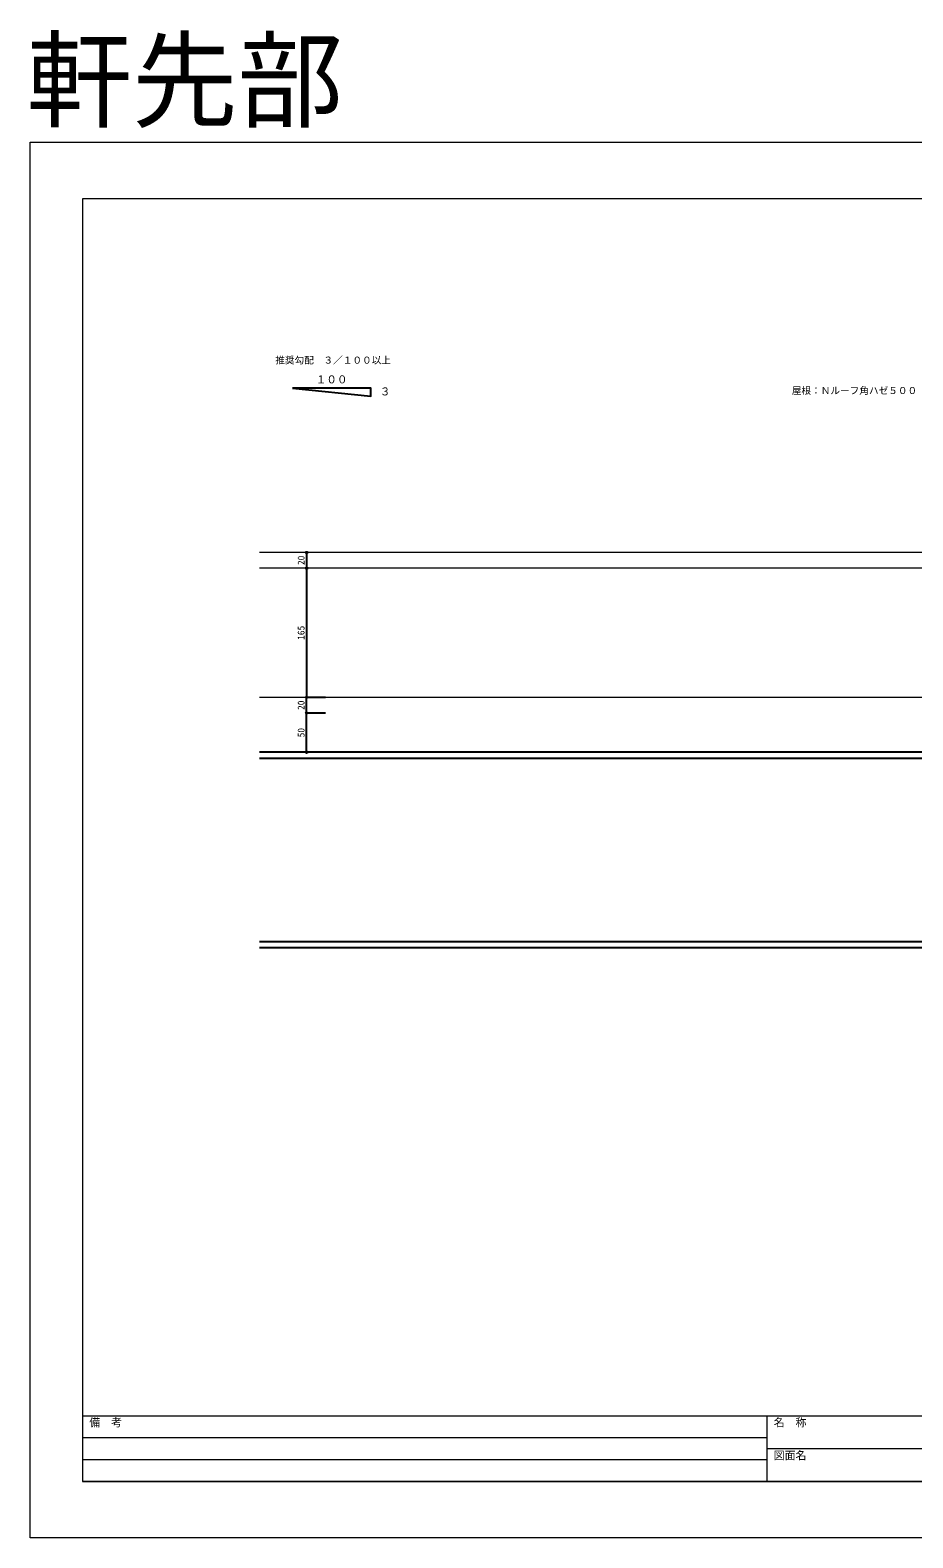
# Model space of a CAD drawing. Units: millimetres at full size, sheet at 1:3. Extents: x -1262 to 1258, y -891 to 1034.
# Drawn here: x -1262 to -134, y -891 to 1034 of the extents above; entities that cross this region are included whole.
import ezdxf
from ezdxf.enums import TextEntityAlignment as Align

# ---------------------------------------------------------------- set-up
doc = ezdxf.new("R2010")
doc.units = ezdxf.units.MM
doc.header["$LTSCALE"] = 3
for name, color, linetype, lineweight in [('0-0_補助1', 4, 'Continuous', 5), ('0-4_寸法線1', 5, 'Continuous', 25), ('0-6_名称1', 5, 'Continuous', 25), ('0-B_屋根1', 6, 'Continuous', 20), ('4-3_H鋼2', 12, 'Continuous', 25), ('5-B_枠2', 4, 'Continuous', 5)]:
    doc.layers.add(name, color=color, linetype=linetype, lineweight=lineweight)
doc.layers.add('D-C_補助線1', color=4, linetype='Continuous')
doc.styles.add('Arial', font='')
doc.styles.add('ＭＳ ゴシック', font='')
doc.styles.get('Arial').set_extended_font_data('Arial')
doc.styles.get('ＭＳ ゴシック').set_extended_font_data('MS Gothic')

msp = doc.modelspace()

# ---------------------------------------------------------------- linework, layer by layer
at = {"layer": '0-0_補助1'}
for p, q in [((-1194.647, -735), (1191.647, -735)), ((-320.3, -735), (-320.3, -819)), ((-1194.647, -763), (-320.3, -763)), ((-320.3, -777), (651.647, -777)), ((-1194.647, -791), (-320.3, -791)), ((-1194.647, -819), (1191.647, -819)), ((1191.647, -819), (-1194.647, -819))]:
    msp.add_line(p, q, dxfattribs=at)
msp.add_lwpolyline([(1191.647, -819), (1191.647, 819), (-1194.647, 819), (-1194.647, -819)], dxfattribs=at)
at = {"layer": '0-4_寸法線1'}
for p, q in [((-908.353, 367.206), (-908.353, 347.206)), ((-908.353, 347.206), (-908.353, 182.206)), ((-884.353, 182.211), (-908.353, 182.211)), ((-908.353, 162.211), (-908.353, 182.211)), ((-884.353, 162.211), (-908.353, 162.211)), ((-884.353, 162.211), (-908.353, 162.211)), ((-908.353, 112.211), (-908.353, 162.211)), ((-884.353, 112.211), (-908.353, 112.211))]:
    msp.add_line(p, q, dxfattribs=at)
msp.add_lwpolyline([(-926.344, 577.041), (-826.344, 567.041), (-826.344, 577.041)], close=True, dxfattribs=at)
for centre in [(-908.353, 367.206), (-908.353, 347.206), (-908.353, 347.206), (-908.353, 182.211), (-908.353, 182.206), (-908.353, 162.211), (-908.353, 162.211), (-908.353, 112.211)]:
    msp.add_circle(centre, 1.05, dxfattribs=at)
at = {"layer": '0-B_屋根1'}
for p, q in [((811.257, 367.211), (-968.353, 367.211)), ((811.257, 347.211), (-968.353, 347.211)), ((811.257, 182.211), (-968.353, 182.211))]:
    msp.add_line(p, q, dxfattribs=at)
at = {"layer": '4-3_H鋼2'}
for p, q in [((236.647, 112.211), (-968.353, 112.211)), ((236.647, 104.211), (-968.353, 104.211)), ((236.647, -129.789), (-968.353, -129.789)), ((236.647, -137.789), (-968.353, -137.789))]:
    msp.add_line(p, q, dxfattribs=at)
at = {"layer": '5-B_枠2'}
msp.add_lwpolyline([(-1261.5, 891), (1258.5, 891), (1258.5, -891), (-1261.5, -891)], close=True, dxfattribs=at)

# ---------------------------------------------------------------- texts
at = {"layer": '0-0_補助1', "style": 'Arial'}
for s, p in [('備\u3000考', (-1185.974, -751.913)), ('名\u3000称', (-311.626, -751.913)), ('図面名', (-311.626, -793.913))]:
    msp.add_text(s, height=10.23, dxfattribs=at).set_placement(p, align=Align.BOTTOM_LEFT)
at = {"layer": '0-4_寸法線1', "style": 'ＭＳ ゴシック'}
for s, height, p in [('推奨勾配\u3000３／１００以上', 8.798, (-948.344, 605.741)), ('１００', 9.897, (-896.594, 580.241)), ('３', 9.897, (-814.723, 564.847))]:
    msp.add_text(s, height=height, dxfattribs=at).set_placement(p, align=Align.BOTTOM_LEFT)
for s, p in [('20', (-908.353, 351.206)), ('165', (-908.353, 255.706)), ('20', (-908.353, 166.211)), ('50', (-908.353, 131.211))]:
    msp.add_text(s, height=8.798, rotation=90, dxfattribs=at).set_placement(p, align=Align.BOTTOM_LEFT)
at = {"layer": '0-6_名称1', "style": 'ＭＳ ゴシック'}
msp.add_text('屋根：Ｎルーフ角ハゼ５００', height=8.798, dxfattribs=at).set_placement((-288.479, 566.899), align=Align.BOTTOM_LEFT)
at = {"layer": 'D-C_補助線1', "style": 'ＭＳ ゴシック'}
msp.add_text('軒先部', height=98.97, dxfattribs=at).set_placement((-1266.54, 891), align=Align.BOTTOM_LEFT)

doc.saveas('drawing.dxf')
